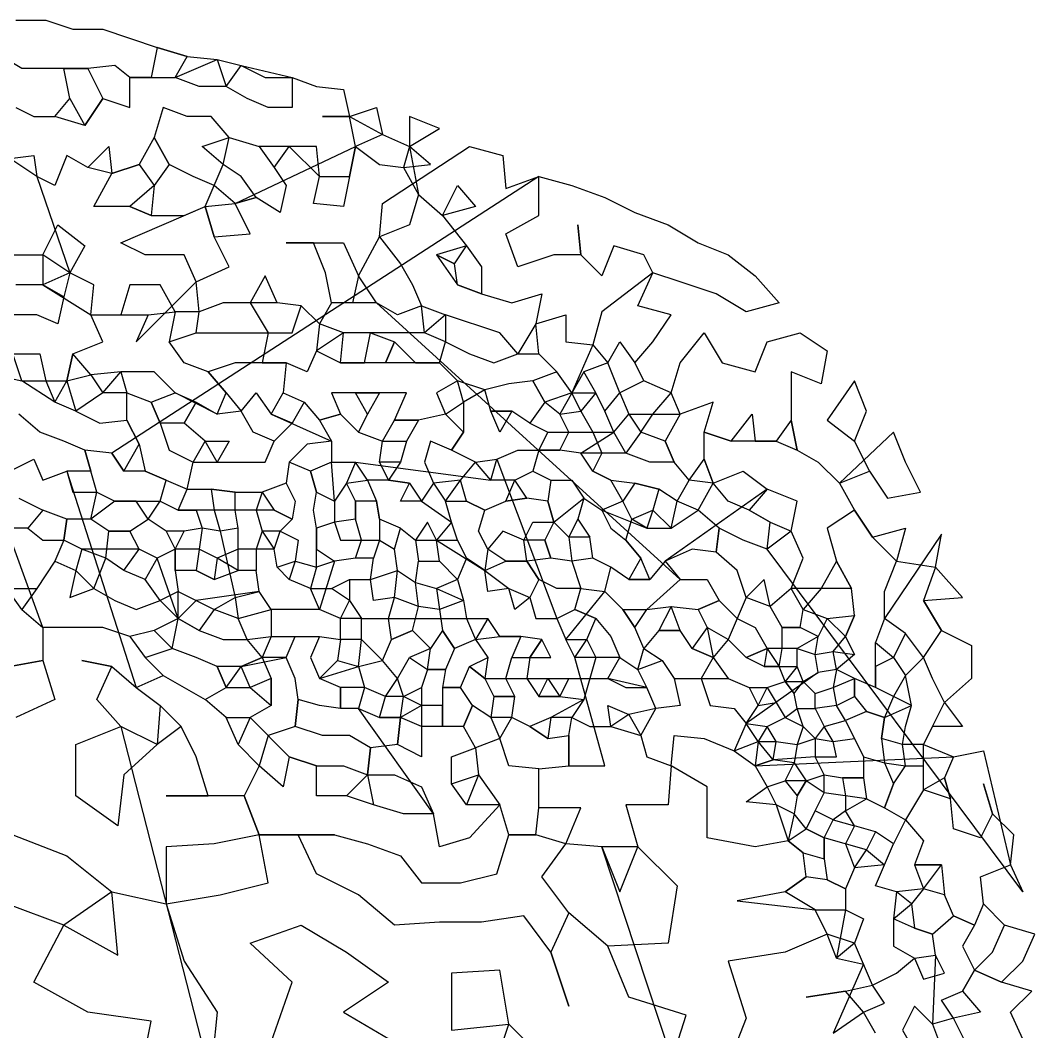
# Model space of a CAD drawing. Header units: metres. Extents: x 0 to 1205, y 0 to 1186.
# Drawn here: x 606.5 to 944, y 848.5 to 1185 of the extents above; entities that cross this region are included whole.
import ezdxf

# ---------------------------------------------------------------- set-up
doc = ezdxf.new("R2010")
doc.units = ezdxf.units.M
doc.layers.add('Draw', color=2, linetype='CONTINUOUS')
doc.layers.add('Skip', color=1, linetype='CONTINUOUS')

msp = doc.modelspace()

# ---------------------------------------------------------------- linework, layer by layer
at = {"layer": 'draw'}
for p, q in [((605, 1185), (615, 1185)), ((615, 1185), (624, 1182)), ((624, 1182), (634, 1182)), ((634, 1182), (652, 1176)), ((652, 1176), (650, 1166)), ((662, 1173), (652, 1176)), ((607, 1169), (602, 1172)), ((658, 1166), (662, 1173)), ((662, 1173), (672, 1172)), ((672, 1172), (680, 1170)), ((672, 1172), (675, 1163)), ((629, 1169), (607, 1169)), ((623, 1159), (621, 1169)), ((638, 1170), (629, 1169)), ((629, 1169), (634, 1159)), ((643, 1166), (638, 1170)), ((675, 1163), (680, 1170)), ((680, 1170), (688, 1166)), ((643, 1156), (643, 1166)), ((643, 1166), (658, 1166)), ((666, 1163), (658, 1166)), ((688, 1166), (697, 1166)), ((697, 1166), (697, 1156)), ((697, 1166), (705, 1163)), ((675, 1163), (666, 1163)), ((682, 1159), (675, 1163)), ((705, 1163), (714, 1162)), ((714, 1162), (716, 1153)), ((618, 1153), (623, 1159)), ((623, 1159), (628, 1150)), ((634, 1159), (628, 1150)), ((634, 1159), (643, 1156)), ((689, 1156), (682, 1159)), ((605, 1156), (611, 1153)), ((654, 1156), (651, 1146)), ((662, 1153), (654, 1156)), ((697, 1156), (689, 1156)), ((716, 1153), (725, 1156)), ((725, 1156), (727, 1147)), ((611, 1153), (618, 1153)), ((628, 1150), (618, 1153)), ((670, 1153), (662, 1153)), ((676, 1146), (670, 1153)), ((716, 1153), (707, 1153)), ((718, 1143), (716, 1153)), ((746, 1149), (736, 1153)), ((736, 1153), (736, 1143)), ((736, 1143), (746, 1149)), ((651, 1146), (646, 1137)), ((656, 1137), (651, 1146)), ((667, 1143), (676, 1146)), ((674, 1137), (676, 1146)), ((727, 1147), (718, 1143)), ((727, 1147), (736, 1143)), ((629, 1136), (636, 1143)), ((636, 1143), (637, 1134)), ((674, 1137), (667, 1143)), ((686, 1143), (691, 1136)), ((705, 1143), (686, 1143)), ((691, 1136), (696, 1143)), ((706, 1133), (705, 1143)), ((718, 1143), (714, 1123)), ((718, 1143), (726, 1137)), ((736, 1143), (734, 1136)), ((743, 1137), (736, 1143)), ((756, 1143), (767, 1140)), ((603, 1139), (611, 1140)), ((612, 1133), (603, 1139)), ((611, 1140), (612, 1133)), ((622, 1140), (618, 1130)), ((629, 1136), (622, 1140)), ((767, 1140), (768, 1129)), ((637, 1134), (629, 1136)), ((631, 1123), (637, 1134)), ((637, 1134), (646, 1137)), ((646, 1137), (651, 1130)), ((656, 1137), (651, 1130)), ((664, 1133), (656, 1137)), ((668, 1123), (674, 1137)), ((680, 1133), (674, 1137)), ((691, 1136), (695, 1130)), ((726, 1137), (734, 1136)), ((734, 1136), (743, 1137)), ((734, 1136), (739, 1127)), ((618, 1130), (612, 1133)), ((671, 1130), (664, 1133)), ((685, 1126), (680, 1133)), ((704, 1124), (706, 1133)), ((706, 1133), (716, 1133)), ((768, 1129), (779, 1133)), ((779, 1120), (779, 1133)), ((779, 1133), (790, 1130)), ((651, 1130), (643, 1123)), ((651, 1130), (650, 1120)), ((678, 1124), (671, 1130)), ((695, 1130), (693, 1121)), ((747, 1120), (752, 1130)), ((752, 1130), (758, 1123)), ((790, 1130), (801, 1126)), ((668, 1123), (678, 1124)), ((678, 1124), (685, 1126)), ((683, 1114), (678, 1124)), ((693, 1121), (685, 1126)), ((714, 1123), (704, 1124)), ((726, 1113), (727, 1124)), ((739, 1127), (736, 1117)), ((739, 1127), (747, 1120)), ((801, 1126), (811, 1121)), ((643, 1123), (631, 1123)), ((643, 1123), (650, 1120)), ((661, 1120), (668, 1123)), ((668, 1123), (671, 1113)), ((758, 1123), (747, 1120)), ((811, 1121), (822, 1117)), ((650, 1120), (661, 1120)), ((768, 1114), (779, 1120)), ((614, 1107), (619, 1117)), ((619, 1117), (628, 1110)), ((671, 1113), (683, 1114)), ((736, 1117), (726, 1113)), ((772, 1103), (768, 1114)), ((793, 1107), (792, 1117)), ((822, 1117), (832, 1111)), ((648, 1107), (640, 1111)), ((676, 1103), (671, 1113)), ((695, 1111), (714, 1111)), ((708, 1101), (704, 1111)), ((726, 1113), (733, 1104)), ((832, 1111), (842, 1107)), ((596, 1107), (614, 1107)), ((614, 1107), (614, 1097)), ((623, 1101), (614, 1107)), ((628, 1110), (623, 1101)), ((665, 1098), (661, 1107)), ((755, 1110), (745, 1107)), ((745, 1107), (752, 1097)), ((751, 1104), (745, 1107)), ((751, 1104), (755, 1110)), ((755, 1110), (760, 1103)), ((784, 1107), (772, 1103)), ((793, 1107), (784, 1107)), ((800, 1100), (793, 1107)), ((804, 1110), (800, 1100)), ((814, 1107), (804, 1110)), ((817, 1101), (814, 1107)), ((842, 1107), (851, 1100)), ((733, 1104), (737, 1097)), ((752, 1097), (751, 1104)), ((623, 1101), (614, 1097)), ((623, 1101), (621, 1093)), ((631, 1097), (623, 1101)), ((665, 1098), (676, 1103)), ((710, 1091), (708, 1101)), ((760, 1103), (760, 1094)), ((826, 1098), (817, 1101)), ((614, 1097), (605, 1097)), ((614, 1097), (621, 1093)), ((630, 1087), (631, 1097)), ((643, 1097), (640, 1087)), ((653, 1097), (643, 1097)), ((658, 1088), (653, 1097)), ((666, 1088), (665, 1098)), ((688, 1100), (683, 1091)), ((692, 1091), (688, 1100)), ((719, 1100), (717, 1091)), ((725, 1091), (719, 1100)), ((737, 1097), (740, 1090)), ((760, 1094), (752, 1097)), ((851, 1100), (859, 1091)), ((760, 1094), (770, 1091)), ((770, 1091), (780, 1094)), ((780, 1094), (778, 1084)), ((848, 1088), (838, 1094)), ((621, 1093), (619, 1084)), ((674, 1091), (666, 1088)), ((692, 1091), (674, 1091)), ((700, 1090), (692, 1091)), ((710, 1091), (706, 1084)), ((725, 1091), (710, 1091)), ((732, 1087), (725, 1091)), ((859, 1091), (848, 1088)), ((612, 1087), (593, 1087)), ((619, 1084), (612, 1087)), ((634, 1078), (630, 1087)), ((630, 1087), (649, 1087)), ((649, 1087), (645, 1078)), ((649, 1087), (658, 1088)), ((658, 1088), (656, 1078)), ((666, 1088), (658, 1088)), ((665, 1081), (666, 1088)), ((697, 1081), (700, 1090)), ((706, 1084), (700, 1090)), ((740, 1090), (732, 1087)), ((740, 1090), (748, 1087)), ((741, 1081), (740, 1090)), ((748, 1087), (741, 1081)), ((748, 1087), (748, 1078)), ((766, 1081), (748, 1087)), ((778, 1084), (788, 1087)), ((788, 1087), (788, 1078)), ((800, 1088), (797, 1077)), ((823, 1087), (812, 1090)), ((817, 1078), (823, 1087)), ((706, 1084), (705, 1075)), ((714, 1081), (706, 1084)), ((779, 1074), (778, 1084)), ((656, 1078), (665, 1081)), ((665, 1081), (697, 1081)), ((689, 1081), (687, 1071)), ((713, 1071), (714, 1081)), ((723, 1081), (714, 1081)), ((721, 1071), (723, 1081)), ((723, 1081), (731, 1078)), ((748, 1078), (741, 1081)), ((772, 1074), (766, 1081)), ((834, 1081), (840, 1071)), ((855, 1078), (866, 1081)), ((866, 1081), (875, 1075)), ((624, 1074), (634, 1078)), ((661, 1071), (656, 1078)), ((731, 1078), (728, 1071)), ((731, 1078), (738, 1071)), ((746, 1071), (748, 1078)), ((748, 1078), (756, 1074)), ((788, 1078), (797, 1077)), ((797, 1077), (802, 1071)), ((802, 1071), (806, 1078)), ((806, 1078), (811, 1071)), ((811, 1071), (817, 1078)), ((851, 1068), (855, 1078)), ((604, 1074), (613, 1074)), ((607, 1065), (604, 1074)), ((613, 1074), (615, 1065)), ((622, 1065), (624, 1074)), ((630, 1067), (624, 1074)), ((705, 1075), (702, 1068)), ((705, 1075), (713, 1071)), ((756, 1074), (764, 1071)), ((764, 1071), (772, 1074)), ((772, 1074), (779, 1074)), ((779, 1074), (785, 1068)), ((875, 1075), (873, 1064)), ((669, 1068), (661, 1071)), ((678, 1071), (669, 1068)), ((695, 1071), (678, 1071)), ((695, 1071), (694, 1061)), ((702, 1068), (695, 1071)), ((746, 1071), (713, 1071)), ((752, 1065), (746, 1071)), ((802, 1071), (794, 1068)), ((814, 1065), (811, 1071)), ((823, 1061), (826, 1071)), ((840, 1071), (851, 1068)), ((598, 1067), (607, 1065)), ((622, 1065), (630, 1067)), ((640, 1068), (630, 1067)), ((630, 1067), (634, 1061)), ((634, 1061), (640, 1068)), ((640, 1068), (642, 1061)), ((658, 1061), (651, 1068)), ((675, 1061), (669, 1068)), ((785, 1068), (777, 1065)), ((790, 1061), (785, 1068)), ((794, 1068), (786, 1054)), ((798, 1061), (794, 1068)), ((873, 1064), (863, 1068)), ((607, 1065), (622, 1065)), ((615, 1065), (618, 1058)), ((618, 1058), (622, 1065)), ((622, 1065), (625, 1055)), ((752, 1065), (745, 1061)), ((754, 1058), (752, 1065)), ((769, 1064), (761, 1062)), ((777, 1065), (769, 1064)), ((781, 1058), (777, 1065)), ((814, 1065), (806, 1061)), ((823, 1061), (814, 1065)), ((888, 1055), (884, 1065)), ((642, 1061), (634, 1061)), ((642, 1052), (642, 1061)), ((642, 1061), (650, 1058)), ((650, 1058), (658, 1061)), ((658, 1061), (665, 1058)), ((672, 1054), (675, 1061)), ((675, 1061), (680, 1055)), ((680, 1055), (685, 1061)), ((685, 1061), (690, 1054)), ((690, 1054), (694, 1061)), ((694, 1061), (701, 1058)), ((735, 1061), (710, 1061)), ((710, 1061), (713, 1054)), ((722, 1054), (718, 1061)), ((726, 1061), (722, 1054)), ((731, 1052), (735, 1061)), ((745, 1061), (748, 1054)), ((761, 1062), (754, 1058)), ((763, 1055), (761, 1062)), ((790, 1061), (781, 1058)), ((793, 1055), (790, 1061)), ((790, 1061), (798, 1061)), ((798, 1061), (793, 1055)), ((801, 1055), (798, 1061)), ((801, 1055), (806, 1061)), ((806, 1061), (809, 1054)), ((817, 1054), (823, 1061)), ((826, 1054), (823, 1061)), ((625, 1055), (618, 1058)), ((650, 1058), (653, 1051)), ((665, 1058), (661, 1051)), ((665, 1058), (672, 1054)), ((701, 1058), (697, 1051)), ((701, 1058), (706, 1052)), ((748, 1054), (754, 1058)), ((754, 1058), (754, 1048)), ((781, 1058), (776, 1051)), ((786, 1054), (781, 1058)), ((837, 1058), (826, 1054)), ((834, 1048), (837, 1058)), ((613, 1048), (606, 1054)), ((625, 1055), (633, 1051)), ((680, 1055), (672, 1054)), ((684, 1048), (680, 1055)), ((697, 1051), (690, 1054)), ((713, 1054), (706, 1052)), ((713, 1054), (719, 1048)), ((719, 1048), (722, 1054)), ((754, 1048), (748, 1054)), ((766, 1048), (763, 1055)), ((763, 1055), (770, 1055)), ((770, 1055), (766, 1048)), ((776, 1051), (770, 1055)), ((786, 1054), (793, 1055)), ((789, 1048), (786, 1054)), ((793, 1055), (797, 1048)), ((804, 1048), (801, 1055)), ((804, 1048), (809, 1054)), ((809, 1054), (813, 1048)), ((809, 1054), (826, 1054)), ((813, 1048), (817, 1054)), ((843, 1045), (850, 1054)), ((850, 1054), (851, 1045)), ((884, 1045), (888, 1055)), ((633, 1051), (642, 1052)), ((646, 1044), (642, 1052)), ((653, 1051), (656, 1042)), ((661, 1051), (653, 1051)), ((697, 1051), (691, 1045)), ((706, 1052), (710, 1045)), ((727, 1045), (731, 1052)), ((739, 1052), (731, 1052)), ((739, 1052), (735, 1045)), ((776, 1051), (782, 1048)), ((863, 1052), (858, 1045)), ((865, 1042), (863, 1052)), ((875, 1052), (884, 1045)), ((621, 1045), (613, 1048)), ((691, 1045), (684, 1048)), ((719, 1048), (727, 1045)), ((754, 1048), (750, 1042)), ((782, 1048), (779, 1042)), ((782, 1048), (804, 1048)), ((786, 1042), (789, 1048)), ((797, 1048), (800, 1041)), ((808, 1041), (804, 1048)), ((821, 1045), (813, 1048)), ((834, 1039), (834, 1048)), ((834, 1048), (843, 1045)), ((901, 1038), (897, 1048)), ((628, 1042), (621, 1045)), ((641, 1035), (646, 1044)), ((646, 1044), (648, 1035)), ((664, 1038), (668, 1045)), ((668, 1045), (676, 1045)), ((672, 1038), (668, 1045)), ((676, 1045), (672, 1038)), ((688, 1038), (691, 1045)), ((702, 1044), (696, 1038)), ((710, 1045), (702, 1044)), ((710, 1045), (710, 1038)), ((726, 1038), (727, 1045)), ((727, 1045), (735, 1045)), ((735, 1045), (733, 1038)), ((743, 1045), (741, 1038)), ((750, 1042), (743, 1045)), ((821, 1045), (824, 1038)), ((858, 1045), (843, 1045)), ((858, 1045), (865, 1042)), ((889, 1035), (884, 1045)), ((632, 1028), (628, 1042)), ((637, 1041), (628, 1042)), ((637, 1041), (641, 1035)), ((656, 1042), (664, 1038)), ((758, 1038), (750, 1042)), ((765, 1039), (772, 1042)), ((772, 1042), (786, 1042)), ((779, 1042), (777, 1035)), ((793, 1041), (786, 1042)), ((797, 1035), (793, 1041)), ((808, 1041), (793, 1041)), ((800, 1041), (797, 1035)), ((816, 1038), (808, 1041)), ((865, 1042), (872, 1038)), ((603, 1035), (611, 1039)), ((611, 1039), (614, 1032)), ((664, 1038), (688, 1038)), ((696, 1038), (695, 1031)), ((703, 1035), (696, 1038)), ((710, 1038), (703, 1035)), ((710, 1038), (718, 1038)), ((718, 1038), (715, 1031)), ((722, 1032), (718, 1038)), ((729, 1032), (726, 1038)), ((733, 1038), (726, 1038)), ((733, 1038), (729, 1032)), ((741, 1038), (744, 1031)), ((753, 1032), (758, 1038)), ((758, 1038), (765, 1039)), ((763, 1032), (758, 1038)), ((763, 1032), (765, 1039)), ((824, 1038), (816, 1038)), ((829, 1032), (824, 1038)), ((829, 1032), (834, 1039)), ((837, 1031), (834, 1039)), ((872, 1038), (879, 1031)), ((906, 1028), (901, 1038)), ((614, 1032), (622, 1035)), ((622, 1035), (624, 1028)), ((630, 1035), (622, 1035)), ((648, 1035), (641, 1035)), ((648, 1035), (662, 1029)), ((705, 1028), (703, 1035)), ((771, 1032), (777, 1035)), ((777, 1035), (783, 1032)), ((803, 1032), (797, 1035)), ((837, 1031), (847, 1035)), ((847, 1035), (855, 1029)), ((879, 1031), (889, 1035)), ((889, 1035), (895, 1026)), ((653, 1025), (655, 1032)), ((695, 1031), (687, 1028)), ((695, 1031), (698, 1025)), ((715, 1031), (711, 1025)), ((715, 1031), (722, 1032)), ((718, 1025), (715, 1031)), ((729, 1032), (722, 1032)), ((722, 1032), (725, 1025)), ((736, 1031), (729, 1032)), ((733, 1025), (736, 1031)), ((736, 1031), (740, 1025)), ((744, 1031), (740, 1025)), ((744, 1031), (748, 1025)), ((748, 1025), (753, 1032)), ((755, 1025), (753, 1032)), ((771, 1032), (763, 1032)), ((768, 1025), (771, 1032)), ((775, 1026), (771, 1032)), ((783, 1032), (782, 1025)), ((783, 1032), (790, 1032)), ((790, 1032), (794, 1026)), ((807, 1025), (803, 1032)), ((803, 1032), (811, 1031)), ((811, 1031), (807, 1025)), ((811, 1031), (819, 1029)), ((825, 1025), (829, 1032)), ((837, 1031), (829, 1032)), ((832, 1022), (837, 1031)), ((842, 1025), (837, 1031)), ((879, 1031), (884, 1022)), ((606, 1026), (614, 1022)), ((624, 1028), (632, 1028)), ((632, 1028), (638, 1025)), ((659, 1022), (662, 1029)), ((662, 1029), (670, 1029)), ((670, 1029), (678, 1028)), ((670, 1029), (671, 1022)), ((678, 1028), (687, 1028)), ((678, 1022), (678, 1028)), ((687, 1028), (685, 1022)), ((687, 1028), (691, 1022)), ((704, 1022), (705, 1028)), ((705, 1028), (711, 1025)), ((775, 1026), (768, 1025)), ((782, 1025), (775, 1026)), ((794, 1026), (792, 1019)), ((794, 1026), (800, 1022)), ((819, 1029), (817, 1022)), ((825, 1025), (819, 1029)), ((855, 1029), (849, 1022)), ((865, 1025), (855, 1029)), ((895, 1026), (906, 1028)), ((638, 1025), (630, 1019)), ((638, 1025), (653, 1025)), ((649, 1019), (645, 1025)), ((649, 1019), (653, 1025)), ((653, 1025), (659, 1022)), ((698, 1025), (697, 1019)), ((711, 1025), (711, 1018)), ((725, 1025), (718, 1025)), ((718, 1025), (718, 1019)), ((725, 1025), (726, 1019)), ((740, 1025), (733, 1025)), ((748, 1025), (755, 1025)), ((750, 1018), (748, 1025)), ((755, 1025), (761, 1022)), ((761, 1022), (768, 1025)), ((784, 1018), (782, 1025)), ((807, 1025), (800, 1022)), ((810, 1019), (807, 1025)), ((823, 1016), (825, 1025)), ((832, 1022), (825, 1025)), ((849, 1022), (842, 1025)), ((863, 1015), (865, 1025)), ((614, 1022), (609, 1016)), ((622, 1019), (614, 1022)), ((691, 1022), (659, 1022)), ((665, 1022), (667, 1016)), ((671, 1022), (673, 1015)), ((679, 1016), (678, 1022)), ((691, 1022), (697, 1019)), ((705, 1016), (704, 1022)), ((759, 1015), (761, 1022)), ((800, 1022), (803, 1016)), ((810, 1019), (817, 1022)), ((817, 1022), (815, 1016)), ((817, 1022), (823, 1016)), ((839, 1016), (832, 1022)), ((849, 1022), (856, 1018)), ((884, 1022), (875, 1016)), ((890, 1013), (884, 1022)), ((609, 1016), (602, 1016)), ((609, 1016), (614, 1012)), ((621, 1012), (622, 1019)), ((630, 1019), (622, 1019)), ((636, 1015), (630, 1019)), ((643, 1015), (649, 1019)), ((655, 1015), (649, 1019)), ((667, 1016), (661, 1015)), ((667, 1016), (665, 1002)), ((673, 1015), (667, 1016)), ((679, 1016), (673, 1015)), ((679, 1002), (679, 1016)), ((697, 1019), (693, 1015)), ((711, 1018), (705, 1016)), ((705, 1003), (705, 1016)), ((718, 1019), (711, 1018)), ((711, 1018), (713, 1012)), ((720, 1012), (718, 1019)), ((726, 1019), (726, 1012)), ((733, 1016), (726, 1019)), ((731, 1009), (733, 1016)), ((733, 1016), (738, 1012)), ((742, 1018), (738, 1012)), ((745, 1012), (742, 1018)), ((750, 1018), (745, 1012)), ((752, 1012), (750, 1018)), ((774, 1012), (777, 1018)), ((777, 1018), (784, 1018)), ((784, 1018), (781, 1012)), ((789, 1013), (784, 1018)), ((789, 1013), (792, 1019)), ((792, 1019), (796, 1013)), ((803, 1016), (808, 1012)), ((808, 1012), (810, 1019)), ((815, 1016), (810, 1019)), ((815, 1016), (823, 1016)), ((838, 1008), (839, 1016)), ((847, 1012), (839, 1016)), ((855, 1009), (856, 1018)), ((856, 1018), (863, 1015)), ((875, 1016), (878, 1005)), ((890, 1013), (901, 1016)), ((901, 1016), (898, 1005)), ((635, 1006), (636, 1015)), ((643, 1015), (636, 1015)), ((646, 1009), (643, 1015)), ((661, 1015), (655, 1015)), ((655, 1015), (658, 1009)), ((658, 1009), (661, 1015)), ((687, 1015), (685, 1009)), ((693, 1015), (687, 1015)), ((687, 1015), (691, 1009)), ((691, 1009), (693, 1015)), ((693, 1015), (699, 1012)), ((762, 1009), (759, 1015)), ((767, 1015), (762, 1009)), ((774, 1012), (767, 1015)), ((796, 1013), (789, 1013)), ((789, 1013), (790, 1005)), ((797, 1006), (796, 1013)), ((863, 1015), (855, 1009)), ((867, 1006), (863, 1015)), ((898, 1005), (890, 1013)), ((911, 1003), (913, 1014)), ((614, 1012), (621, 1012)), ((621, 1012), (618, 1005)), ((627, 1009), (621, 1012)), ((699, 1012), (698, 1005)), ((713, 1012), (726, 1012)), ((718, 1006), (720, 1012)), ((726, 1012), (724, 1006)), ((726, 1012), (731, 1009)), ((738, 1012), (739, 1005)), ((738, 1012), (752, 1012)), ((746, 1005), (745, 1012)), ((752, 1012), (755, 1006)), ((781, 1012), (774, 1012)), ((775, 1005), (774, 1012)), ((781, 1012), (783, 1006)), ((808, 1012), (813, 1006)), ((855, 1009), (847, 1012)), ((627, 1009), (625, 1002)), ((635, 1006), (627, 1009)), ((641, 1002), (635, 1006)), ((641, 1002), (646, 1009)), ((652, 1006), (646, 1009)), ((652, 1006), (648, 999)), ((658, 1009), (652, 1006)), ((658, 1009), (658, 1002)), ((666, 1009), (658, 1009)), ((672, 1006), (666, 1009)), ((672, 1006), (671, 999)), ((679, 1009), (672, 1006)), ((679, 1002), (672, 1006)), ((691, 1009), (679, 1009)), ((685, 1009), (685, 1002)), ((692, 1003), (691, 1009)), ((705, 1009), (711, 1005)), ((718, 1006), (711, 1005)), ((724, 1006), (718, 1006)), ((723, 999), (724, 1006)), ((732, 1002), (731, 1009)), ((755, 1006), (752, 999)), ((761, 1002), (755, 1006)), ((762, 1009), (761, 1002)), ((768, 1005), (762, 1009)), ((783, 1006), (775, 1005)), ((790, 1005), (783, 1006)), ((797, 1006), (790, 1005)), ((803, 1003), (797, 1006)), ((813, 1006), (809, 999)), ((816, 999), (813, 1006)), ((830, 1009), (821, 1005)), ((838, 1008), (830, 1009)), ((845, 1002), (838, 1008)), ((863, 996), (867, 1006)), ((618, 1005), (612, 996)), ((618, 1005), (625, 1002)), ((692, 1003), (698, 1005)), ((696, 999), (692, 1003)), ((698, 1005), (696, 999)), ((698, 1005), (705, 1003)), ((705, 1003), (703, 996)), ((711, 1005), (705, 1003)), ((738, 998), (739, 1005)), ((739, 1005), (746, 1005)), ((746, 1005), (752, 999)), ((761, 1002), (768, 1005)), ((775, 1005), (768, 1005)), ((775, 1005), (779, 999)), ((801, 995), (803, 1003)), ((809, 999), (803, 1003)), ((821, 1005), (816, 999)), ((821, 1005), (826, 999)), ((878, 1005), (873, 996)), ((883, 996), (878, 1005)), ((894, 995), (898, 1005)), ((911, 1003), (907, 992)), ((625, 1002), (623, 993)), ((625, 1002), (631, 996)), ((648, 999), (641, 1002)), ((653, 992), (648, 999)), ((658, 1002), (659, 995)), ((665, 1002), (658, 1002)), ((665, 1002), (671, 999)), ((671, 999), (679, 1002)), ((685, 1002), (679, 1002)), ((686, 995), (685, 1002)), ((703, 996), (696, 999)), ((710, 996), (716, 999)), ((716, 999), (716, 992)), ((716, 999), (723, 999)), ((724, 992), (723, 999)), ((732, 1002), (738, 998)), ((752, 999), (745, 996)), ((752, 999), (754, 992)), ((762, 995), (761, 1002)), ((779, 999), (776, 993)), ((785, 996), (779, 999)), ((816, 999), (809, 999)), ((826, 999), (835, 999)), ((835, 999), (839, 992)), ((848, 993), (845, 1002)), ((854, 999), (848, 993)), ((856, 990), (854, 999)), ((607, 989), (602, 996)), ((602, 996), (612, 996)), ((612, 996), (607, 989)), ((623, 993), (631, 996)), ((631, 996), (638, 992)), ((706, 989), (703, 996)), ((703, 996), (710, 996)), ((716, 992), (710, 996)), ((739, 990), (738, 998)), ((738, 998), (745, 996)), ((745, 996), (747, 982)), ((769, 996), (762, 995)), ((771, 989), (769, 996)), ((769, 996), (776, 993)), ((793, 996), (785, 996)), ((791, 989), (793, 996)), ((793, 996), (801, 995)), ((863, 996), (856, 990)), ((867, 989), (863, 996)), ((883, 996), (863, 996)), ((873, 996), (867, 989)), ((884, 987), (883, 996)), ((659, 995), (653, 992)), ((659, 986), (659, 995)), ((659, 995), (671, 989)), ((671, 989), (678, 993)), ((678, 993), (686, 995)), ((678, 993), (679, 986)), ((690, 989), (686, 995)), ((731, 993), (724, 992)), ((729, 986), (731, 993)), ((739, 990), (731, 993)), ((776, 993), (771, 989)), ((776, 993), (778, 986)), ((801, 995), (807, 989)), ((848, 993), (842, 979)), ((856, 990), (848, 993)), ((894, 986), (894, 995)), ((907, 992), (920, 993)), ((607, 989), (614, 983)), ((638, 992), (645, 989)), ((645, 989), (653, 992)), ((653, 992), (659, 986)), ((665, 992), (659, 986)), ((671, 989), (666, 982)), ((679, 986), (671, 989)), ((690, 989), (690, 980)), ((706, 989), (690, 989)), ((713, 986), (706, 989)), ((713, 986), (716, 992)), ((716, 992), (720, 986)), ((737, 982), (739, 990)), ((746, 989), (739, 990)), ((754, 992), (746, 989)), ((754, 992), (755, 986)), ((785, 986), (791, 989)), ((791, 989), (798, 986)), ((811, 983), (807, 989)), ((807, 989), (815, 989)), ((811, 983), (815, 989)), ((815, 989), (823, 990)), ((823, 990), (819, 982)), ((826, 982), (823, 990)), ((823, 990), (832, 989)), ((832, 989), (839, 992)), ((832, 989), (835, 983)), ((839, 992), (845, 986)), ((860, 983), (856, 990)), ((866, 983), (867, 989)), ((867, 989), (875, 986)), ((907, 992), (913, 982)), ((659, 986), (651, 982)), ((659, 986), (666, 982)), ((682, 979), (679, 986)), ((713, 979), (713, 986)), ((720, 986), (713, 986)), ((720, 979), (720, 986)), ((730, 979), (729, 986)), ((755, 986), (758, 979)), ((755, 986), (762, 986)), ((762, 986), (758, 979)), ((766, 980), (762, 986)), ((778, 986), (785, 986)), ((785, 986), (788, 979)), ((795, 979), (798, 986)), ((798, 986), (803, 980)), ((845, 986), (851, 983)), ((875, 986), (872, 980)), ((875, 986), (884, 987)), ((881, 980), (875, 986)), ((881, 980), (884, 987)), ((894, 986), (891, 978)), ((901, 981), (894, 986)), ((634, 983), (614, 983)), ((614, 983), (614, 972)), ((643, 980), (634, 983)), ((814, 976), (811, 983)), ((835, 983), (830, 976)), ((842, 979), (835, 983)), ((851, 983), (855, 976)), ((860, 976), (860, 983)), ((860, 983), (866, 983)), ((872, 980), (866, 983)), ((651, 982), (643, 980)), ((643, 980), (648, 973)), ((657, 976), (651, 982)), ((666, 982), (674, 979)), ((674, 979), (682, 979)), ((682, 979), (690, 980)), ((687, 973), (682, 979)), ((690, 980), (687, 973)), ((690, 980), (706, 980)), ((695, 973), (698, 980)), ((706, 980), (703, 973)), ((706, 980), (713, 979)), ((713, 979), (712, 972)), ((720, 979), (713, 979)), ((719, 970), (720, 979)), ((727, 972), (730, 979)), ((730, 979), (737, 982)), ((743, 976), (737, 982)), ((747, 982), (743, 976)), ((747, 982), (751, 976)), ((758, 979), (751, 976)), ((758, 979), (766, 980)), ((758, 979), (762, 973)), ((773, 980), (766, 980)), ((773, 980), (770, 973)), ((780, 979), (773, 980)), ((776, 973), (780, 979)), ((783, 973), (780, 979)), ((791, 973), (788, 979)), ((788, 979), (795, 979)), ((791, 973), (795, 979)), ((795, 979), (798, 973)), ((803, 980), (806, 973)), ((819, 982), (814, 976)), ((819, 982), (826, 982)), ((830, 976), (826, 982)), ((842, 979), (837, 973)), ((848, 973), (842, 979)), ((871, 974), (872, 980)), ((877, 975), (881, 980)), ((881, 980), (884, 974)), ((897, 973), (901, 981)), ((907, 973), (901, 981)), ((907, 973), (913, 982)), ((913, 982), (923, 977)), ((648, 973), (657, 976)), ((665, 973), (657, 976)), ((743, 976), (736, 973)), ((742, 969), (743, 976)), ((751, 976), (748, 969)), ((812, 969), (814, 976)), ((814, 976), (820, 972)), ((837, 973), (830, 976)), ((848, 973), (855, 976)), ((855, 976), (854, 970)), ((855, 976), (859, 970)), ((865, 976), (855, 976)), ((859, 970), (860, 976)), ((865, 970), (865, 976)), ((865, 976), (871, 974)), ((891, 963), (891, 978)), ((891, 978), (897, 973)), ((923, 977), (923, 966)), ((614, 972), (603, 970)), ((614, 972), (618, 959)), ((637, 970), (627, 972)), ((648, 973), (654, 967)), ((672, 970), (665, 973)), ((680, 970), (687, 973)), ((695, 973), (687, 973)), ((687, 973), (690, 966)), ((698, 966), (695, 973)), ((703, 973), (706, 966)), ((706, 966), (712, 972)), ((712, 972), (719, 970)), ((719, 970), (727, 972)), ((732, 966), (727, 972)), ((732, 966), (736, 973)), ((736, 973), (742, 969)), ((756, 970), (762, 973)), ((762, 973), (761, 966)), ((768, 966), (770, 973)), ((770, 973), (783, 973)), ((776, 973), (775, 966)), ((806, 973), (791, 973)), ((798, 973), (794, 959)), ((802, 966), (806, 973)), ((806, 973), (812, 969)), ((812, 969), (820, 972)), ((820, 972), (824, 966)), ((837, 973), (833, 966)), ((837, 973), (842, 966)), ((854, 970), (848, 973)), ((871, 974), (877, 975)), ((872, 968), (871, 974)), ((877, 975), (884, 974)), ((878, 969), (877, 975)), ((884, 974), (878, 969)), ((897, 973), (891, 970)), ((897, 973), (901, 967)), ((901, 967), (907, 973)), ((910, 966), (907, 973)), ((632, 959), (637, 970)), ((637, 970), (645, 963)), ((680, 970), (672, 970)), ((675, 963), (672, 970)), ((675, 963), (680, 970)), ((683, 963), (680, 970)), ((719, 970), (721, 963)), ((742, 969), (740, 963)), ((742, 969), (748, 969)), ((748, 969), (747, 963)), ((753, 963), (756, 970)), ((761, 966), (756, 970)), ((815, 963), (812, 969)), ((854, 970), (865, 970)), ((861, 965), (859, 970)), ((865, 970), (861, 965)), ((867, 965), (865, 970)), ((878, 969), (872, 968)), ((878, 969), (877, 963)), ((884, 966), (878, 969)), ((645, 963), (654, 967)), ((654, 967), (668, 959)), ((690, 966), (683, 963)), ((690, 966), (690, 957)), ((699, 959), (698, 966)), ((713, 963), (706, 966)), ((728, 960), (732, 966)), ((734, 960), (732, 966)), ((761, 966), (764, 960)), ((761, 966), (802, 966)), ((771, 960), (768, 966)), ((775, 966), (779, 960)), ((779, 960), (782, 966)), ((782, 966), (786, 960)), ((786, 960), (789, 966)), ((802, 966), (808, 963)), ((824, 966), (842, 966)), ((824, 966), (826, 957)), ((833, 966), (836, 957)), ((842, 966), (849, 963)), ((867, 965), (872, 968)), ((877, 963), (884, 966)), ((891, 963), (884, 966)), ((884, 966), (884, 960)), ((901, 967), (897, 960)), ((914, 958), (910, 966)), ((923, 966), (914, 958)), ((645, 963), (653, 957)), ((668, 959), (675, 963)), ((675, 963), (683, 963)), ((683, 963), (690, 957)), ((721, 963), (713, 963)), ((713, 963), (713, 956)), ((721, 963), (719, 956)), ((728, 960), (721, 963)), ((734, 960), (740, 963)), ((740, 963), (740, 940)), ((747, 963), (753, 963)), ((747, 963), (747, 950)), ((757, 957), (753, 963)), ((808, 963), (815, 963)), ((818, 956), (815, 963)), ((849, 963), (852, 957)), ((849, 963), (855, 963)), ((852, 957), (855, 963)), ((855, 963), (861, 965)), ((855, 963), (861, 953)), ((861, 965), (864, 961)), ((861, 965), (867, 965)), ((864, 961), (867, 965)), ((871, 961), (867, 965)), ((871, 961), (877, 963)), ((877, 963), (878, 957)), ((903, 957), (891, 963)), ((618, 959), (605, 953)), ((640, 950), (632, 959)), ((675, 953), (668, 959)), ((698, 950), (699, 959)), ((706, 957), (699, 959)), ((726, 953), (728, 960)), ((734, 960), (728, 960)), ((733, 953), (734, 960)), ((740, 957), (734, 960)), ((764, 960), (763, 953)), ((764, 960), (771, 960)), ((770, 953), (771, 960)), ((786, 960), (779, 960)), ((786, 960), (794, 959)), ((794, 959), (790, 953)), ((865, 956), (864, 961)), ((871, 956), (871, 961)), ((878, 957), (884, 960)), ((884, 960), (888, 955)), ((897, 960), (894, 953)), ((653, 957), (652, 944)), ((660, 950), (653, 957)), ((690, 957), (683, 953)), ((713, 956), (706, 957)), ((719, 956), (713, 956)), ((719, 956), (726, 953)), ((740, 957), (733, 953)), ((747, 957), (740, 957)), ((754, 950), (757, 957)), ((763, 953), (757, 957)), ((803, 950), (802, 957)), ((802, 957), (809, 954)), ((818, 956), (809, 954)), ((813, 947), (818, 956)), ((826, 957), (818, 956)), ((836, 957), (844, 956)), ((844, 956), (848, 951)), ((848, 951), (852, 957)), ((852, 957), (858, 958)), ((861, 953), (865, 956)), ((867, 950), (865, 956)), ((865, 956), (871, 956)), ((878, 957), (871, 956)), ((871, 956), (874, 950)), ((881, 952), (878, 957)), ((894, 953), (903, 957)), ((901, 950), (903, 957)), ((907, 944), (914, 958)), ((914, 958), (920, 950)), ((679, 944), (675, 953)), ((675, 953), (683, 953)), ((683, 953), (679, 944)), ((683, 953), (696, 940)), ((733, 953), (726, 953)), ((733, 953), (732, 944)), ((740, 950), (733, 953)), ((770, 953), (763, 953)), ((763, 953), (766, 946)), ((766, 946), (770, 953)), ((776, 950), (770, 953)), ((783, 953), (776, 950)), ((783, 953), (782, 946)), ((790, 953), (783, 953)), ((789, 947), (790, 953)), ((790, 953), (796, 950)), ((809, 954), (803, 950)), ((809, 954), (813, 947)), ((855, 950), (861, 953)), ((861, 953), (867, 950)), ((874, 950), (881, 952)), ((888, 955), (881, 952)), ((881, 952), (887, 940)), ((894, 953), (888, 955)), ((894, 953), (893, 946)), ((625, 944), (640, 950)), ((652, 944), (640, 950)), ((660, 950), (652, 944)), ((665, 940), (660, 950)), ((698, 950), (689, 947)), ((707, 947), (698, 950)), ((754, 950), (740, 950)), ((758, 943), (754, 950)), ((782, 946), (776, 950)), ((796, 950), (803, 950)), ((848, 951), (844, 942)), ((852, 945), (848, 951)), ((848, 951), (855, 950)), ((855, 950), (852, 945)), ((858, 945), (855, 950)), ((867, 950), (865, 944)), ((871, 946), (867, 950)), ((874, 950), (871, 946)), ((877, 945), (874, 950)), ((900, 944), (901, 950)), ((920, 950), (910, 950)), ((689, 947), (686, 937)), ((716, 947), (707, 947)), ((723, 943), (716, 947)), ((769, 937), (766, 946)), ((782, 946), (789, 947)), ((789, 937), (789, 947)), ((813, 947), (815, 940)), ((823, 937), (824, 947)), ((824, 947), (834, 946)), ((834, 946), (844, 942)), ((844, 942), (852, 945)), ((852, 945), (851, 937)), ((852, 945), (858, 945)), ((857, 939), (852, 945)), ((857, 939), (858, 945)), ((858, 945), (865, 944)), ((865, 944), (871, 946)), ((871, 946), (877, 945)), ((871, 946), (871, 940)), ((877, 945), (884, 946)), ((878, 940), (877, 945)), ((900, 944), (893, 946)), ((893, 946), (894, 938)), ((625, 927), (625, 944)), ((652, 944), (641, 934)), ((686, 937), (679, 944)), ((722, 934), (723, 943)), ((732, 944), (723, 943)), ((740, 940), (732, 944)), ((750, 940), (758, 943)), ((758, 943), (759, 934)), ((844, 942), (851, 937)), ((865, 944), (864, 938)), ((901, 937), (900, 944)), ((907, 944), (900, 944)), ((907, 929), (907, 944)), ((917, 940), (927, 942)), ((669, 927), (665, 940)), ((696, 940), (694, 930)), ((696, 940), (705, 937)), ((750, 931), (750, 940)), ((815, 940), (823, 937)), ((851, 937), (857, 939)), ((864, 938), (857, 939)), ((874, 934), (871, 940)), ((871, 940), (878, 940)), ((887, 940), (894, 938)), ((887, 940), (887, 933)), ((917, 940), (914, 933)), ((686, 937), (681, 927)), ((694, 930), (686, 937)), ((705, 937), (714, 937)), ((705, 927), (705, 937)), ((714, 937), (722, 934)), ((779, 936), (769, 937)), ((779, 936), (789, 937)), ((779, 923), (779, 936)), ((789, 937), (801, 937)), ((823, 937), (822, 924)), ((835, 930), (823, 937)), ((851, 937), (855, 930)), ((861, 932), (864, 938)), ((864, 938), (868, 932)), ((894, 938), (901, 937)), ((894, 938), (897, 931)), ((897, 931), (901, 937)), ((901, 937), (907, 937)), ((641, 934), (639, 917)), ((715, 927), (722, 934)), ((722, 934), (724, 924)), ((722, 934), (731, 934)), ((731, 934), (740, 930)), ((750, 931), (759, 934)), ((759, 934), (755, 924)), ((759, 934), (766, 924)), ((855, 930), (861, 932)), ((868, 932), (861, 932)), ((861, 932), (865, 927)), ((865, 927), (868, 932)), ((868, 932), (874, 934)), ((874, 928), (868, 932)), ((874, 934), (880, 933)), ((874, 928), (874, 934)), ((880, 933), (881, 927)), ((887, 933), (880, 933)), ((887, 933), (888, 926)), ((914, 933), (907, 929)), ((914, 933), (916, 926)), ((740, 930), (744, 921)), ((755, 924), (750, 931)), ((848, 925), (855, 930)), ((855, 930), (858, 924)), ((894, 923), (897, 931)), ((916, 926), (907, 929)), ((930, 921), (927, 931)), ((681, 927), (655, 927)), ((686, 914), (681, 927)), ((715, 927), (705, 927)), ((724, 924), (715, 927)), ((858, 924), (848, 925)), ((865, 927), (864, 921)), ((868, 916), (874, 928)), ((888, 926), (874, 928)), ((881, 927), (881, 922)), ((881, 922), (888, 926)), ((888, 926), (894, 923)), ((917, 916), (916, 926)), ((734, 921), (724, 924)), ((766, 924), (755, 924)), ((769, 914), (766, 924)), ((778, 914), (779, 923)), ((793, 923), (779, 923)), ((788, 911), (793, 923)), ((822, 924), (808, 924)), ((864, 921), (858, 924)), ((877, 919), (871, 922)), ((881, 922), (877, 919)), ((884, 917), (881, 922)), ((894, 923), (901, 919)), ((744, 921), (734, 921)), ((746, 910), (744, 921)), ((864, 921), (862, 912)), ((868, 916), (864, 921)), ((874, 913), (877, 919)), ((901, 919), (897, 911)), ((901, 919), (907, 912)), ((930, 921), (926, 913)), ((937, 914), (930, 921)), ((862, 912), (868, 916)), ((874, 913), (868, 916)), ((884, 917), (881, 911)), ((891, 915), (884, 917)), ((891, 915), (888, 909)), ((897, 911), (891, 915)), ((926, 913), (917, 916)), ((604, 914), (622, 907)), ((686, 914), (671, 911)), ((689, 898), (686, 914)), ((686, 914), (711, 914)), ((705, 901), (699, 914)), ((711, 914), (722, 911)), ((756, 913), (746, 910)), ((778, 914), (769, 914)), ((788, 911), (778, 914)), ((851, 910), (835, 913)), ((862, 912), (851, 910)), ((862, 912), (867, 908)), ((888, 909), (874, 913)), ((874, 913), (874, 906)), ((907, 912), (904, 904)), ((936, 904), (937, 914)), ((671, 911), (655, 910)), ((722, 911), (733, 907)), ((780, 900), (788, 911)), ((800, 910), (788, 911)), ((812, 910), (800, 910)), ((800, 910), (806, 895)), ((812, 910), (825, 897)), ((867, 908), (874, 906)), ((868, 900), (867, 908)), ((881, 911), (884, 903)), ((884, 903), (888, 909)), ((888, 909), (894, 904)), ((891, 897), (897, 911)), ((622, 907), (637, 895)), ((733, 907), (740, 898)), ((874, 906), (875, 899)), ((884, 903), (881, 896)), ((904, 904), (913, 904)), ((904, 904), (907, 896)), ((907, 896), (913, 904)), ((913, 904), (914, 894)), ((926, 900), (936, 904)), ((936, 904), (940, 895)), ((673, 894), (689, 898)), ((740, 898), (753, 898)), ((753, 898), (765, 901)), ((789, 888), (780, 900)), ((861, 895), (868, 900)), ((875, 899), (868, 900)), ((875, 899), (881, 896)), ((927, 891), (926, 900)), ((637, 895), (621, 884)), ((637, 895), (655, 891)), ((825, 897), (822, 878)), ((861, 895), (845, 892)), ((871, 889), (861, 895)), ((881, 896), (881, 889)), ((898, 895), (891, 897)), ((898, 895), (897, 886)), ((903, 891), (898, 895)), ((907, 896), (903, 891)), ((914, 894), (907, 896)), ((621, 884), (602, 891)), ((655, 891), (673, 894)), ((655, 891), (661, 872)), ((731, 884), (719, 894)), ((897, 886), (903, 891)), ((903, 891), (904, 883)), ((917, 887), (914, 894)), ((927, 891), (924, 884)), ((934, 884), (927, 891)), ((789, 888), (783, 875)), ((802, 877), (789, 888)), ((875, 881), (871, 889)), ((871, 889), (881, 889)), ((881, 889), (887, 886)), ((746, 885), (731, 884)), ((760, 885), (746, 885)), ((774, 887), (760, 885)), ((783, 875), (774, 887)), ((887, 886), (884, 878)), ((904, 883), (897, 886)), ((897, 886), (897, 877)), ((910, 881), (917, 887)), ((924, 884), (917, 887)), ((621, 884), (639, 874)), ((683, 878), (700, 884)), ((700, 884), (715, 875)), ((875, 881), (861, 875)), ((884, 878), (875, 881)), ((878, 873), (875, 881)), ((910, 881), (904, 883)), ((911, 874), (910, 881)), ((924, 884), (920, 877)), ((930, 875), (934, 884)), ((944, 881), (934, 884)), ((940, 872), (944, 881)), ((697, 865), (683, 878)), ((884, 878), (878, 873)), ((890, 864), (884, 878)), ((715, 875), (729, 865)), ((783, 875), (789, 857)), ((809, 860), (802, 877)), ((861, 875), (842, 872)), ((897, 877), (904, 873)), ((920, 877), (924, 869)), ((924, 869), (930, 875)), ((878, 873), (887, 871)), ((898, 868), (904, 873)), ((904, 873), (911, 874)), ((904, 873), (907, 866)), ((914, 868), (911, 874)), ((933, 865), (940, 872)), ((766, 869), (750, 868)), ((750, 868), (750, 849)), ((769, 851), (766, 869)), ((890, 864), (898, 868)), ((907, 866), (914, 868)), ((924, 869), (920, 862)), ((933, 865), (924, 869)), ((629, 855), (611, 865)), ((729, 865), (714, 855)), ((881, 862), (890, 864)), ((894, 858), (890, 864)), ((943, 862), (933, 865)), ((881, 862), (868, 860)), ((887, 855), (881, 862)), ((913, 859), (920, 862)), ((920, 862), (926, 855)), ((936, 855), (943, 862)), ((828, 854), (809, 860)), ((887, 855), (894, 858)), ((917, 853), (913, 859)), ((672, 855), (670, 835)), ((877, 848), (887, 855)), ((891, 848), (887, 855)), ((904, 857), (900, 849)), ((910, 851), (904, 857)), ((926, 855), (917, 853)), ((940, 846), (936, 855)), ((646, 832), (650, 852)), ((763, 833), (769, 851)), ((769, 851), (782, 838)), ((848, 853), (841, 835)), ((917, 853), (910, 851)), ((910, 851), (913, 843)), ((921, 845), (917, 853)), ((900, 849), (904, 842))]:
    msp.add_line(p, q, dxfattribs=at)
at = {"layer": 'skip'}
for p, q in [((652, 1176), (662, 1173)), ((658, 1166), (672, 1172)), ((621, 1169), (629, 1169)), ((680, 1170), (697, 1166)), ((650, 1166), (643, 1166)), ((618, 1153), (623, 1159)), ((628, 1150), (634, 1159)), ((707, 1153), (716, 1153)), ((716, 1153), (727, 1147)), ((651, 1146), (656, 1137)), ((676, 1146), (686, 1143)), ((678, 1124), (718, 1143)), ((686, 1143), (691, 1136)), ((696, 1143), (706, 1133)), ((716, 1133), (718, 1143)), ((727, 1124), (756, 1143)), ((736, 1143), (739, 1127)), ((637, 1134), (629, 1136)), ((646, 1137), (637, 1134)), ((612, 1133), (623, 1101)), ((779, 1133), (637, 1041)), ((685, 1126), (678, 1124)), ((640, 1111), (668, 1123)), ((650, 1120), (643, 1123)), ((671, 1113), (668, 1123)), ((747, 1120), (755, 1110)), ((792, 1117), (793, 1107)), ((704, 1111), (695, 1111)), ((714, 1111), (719, 1100)), ((719, 1100), (726, 1113)), ((661, 1107), (648, 1107)), ((745, 1107), (751, 1104)), ((817, 1101), (800, 1088)), ((812, 1090), (817, 1101)), ((621, 1093), (614, 1097)), ((614, 1097), (630, 1087)), ((645, 1078), (665, 1098)), ((752, 1097), (760, 1094)), ((838, 1094), (826, 1098)), ((683, 1091), (689, 1081)), ((700, 1090), (692, 1091)), ((717, 1091), (710, 1091)), ((826, 999), (725, 1091)), ((640, 1087), (649, 1087)), ((778, 1084), (772, 1074)), ((656, 1078), (665, 1081)), ((714, 1081), (705, 1075)), ((741, 1081), (723, 1081)), ((826, 1071), (834, 1081)), ((728, 1071), (731, 1078)), ((797, 1077), (790, 1061)), ((624, 1074), (622, 1065)), ((785, 1068), (779, 1074)), ((687, 1071), (695, 1071)), ((713, 1071), (721, 1071)), ((738, 1071), (746, 1071)), ((806, 1061), (802, 1071)), ((811, 1071), (814, 1065)), ((651, 1068), (640, 1068)), ((669, 1068), (675, 1061)), ((794, 1068), (790, 1061)), ((863, 1068), (863, 1052)), ((618, 1058), (607, 1065)), ((761, 1062), (752, 1065)), ((777, 1065), (781, 1058)), ((884, 1065), (875, 1052)), ((634, 1061), (625, 1055)), ((672, 1054), (658, 1061)), ((694, 1061), (701, 1058)), ((718, 1061), (726, 1061)), ((653, 1051), (650, 1058)), ((661, 1051), (665, 1058)), ((781, 1058), (776, 1051)), ((690, 1054), (710, 1045)), ((706, 1052), (713, 1054)), ((722, 1054), (719, 1048)), ((748, 1054), (739, 1052)), ((770, 1055), (763, 1055)), ((804, 1048), (801, 1055)), ((826, 1054), (821, 1045)), ((642, 1052), (646, 1044)), ((668, 1045), (661, 1051)), ((691, 1045), (697, 1051)), ((731, 1052), (739, 1052)), ((863, 1052), (865, 1042)), ((750, 1042), (754, 1048)), ((779, 1042), (782, 1048)), ((793, 1041), (804, 1048)), ((813, 1048), (808, 1041)), ((843, 1045), (834, 1048)), ((897, 1048), (879, 1031)), ((735, 1045), (733, 1038)), ((824, 1038), (821, 1045)), ((851, 1045), (858, 1045)), ((884, 1045), (889, 1035)), ((628, 1042), (630, 1035)), ((641, 1035), (637, 1041)), ((786, 1042), (779, 1042)), ((662, 1029), (664, 1038)), ((696, 1038), (695, 1031)), ((711, 1025), (710, 1038)), ((718, 1038), (763, 1032)), ((726, 1038), (729, 1032)), ((765, 1039), (785, 986)), ((834, 1039), (837, 1031)), ((622, 1035), (645, 963)), ((655, 1032), (648, 1035)), ((703, 1035), (705, 1028)), ((777, 1035), (783, 1032)), ((797, 1035), (803, 1032)), ((729, 1032), (736, 1031)), ((753, 1032), (744, 1031)), ((819, 1029), (811, 1031)), ((630, 1019), (632, 1028)), ((678, 1028), (670, 1029)), ((768, 1025), (775, 1026)), ((784, 1018), (794, 1026)), ((855, 1029), (821, 1005)), ((645, 1025), (638, 1025)), ((718, 1019), (718, 1025)), ((726, 1019), (725, 1025)), ((740, 1025), (750, 1018)), ((761, 1022), (755, 1025)), ((782, 1025), (784, 1018)), ((614, 1022), (609, 1016)), ((659, 1022), (665, 1022)), ((685, 1022), (687, 1015)), ((697, 1019), (691, 1022)), ((800, 1022), (815, 1016)), ((823, 1016), (832, 1022)), ((856, 1018), (849, 1022)), ((884, 1022), (890, 1013)), ((614, 983), (602, 1016)), ((622, 1019), (621, 1012)), ((679, 1009), (679, 1016)), ((705, 1016), (705, 1009)), ((731, 1009), (733, 1016)), ((792, 1019), (789, 1013)), ((839, 1016), (838, 1008)), ((636, 1015), (643, 1015)), ((661, 1015), (655, 1015)), ((673, 1015), (678, 993)), ((796, 1013), (789, 1013)), ((913, 1014), (894, 986)), ((621, 1012), (618, 1005)), ((745, 1012), (761, 1002)), ((755, 1006), (752, 1012)), ((783, 1006), (781, 1012)), ((813, 1006), (808, 1012)), ((646, 1009), (627, 1009)), ((631, 996), (635, 1006)), ((659, 986), (652, 1006)), ((658, 1002), (658, 1009)), ((679, 1002), (679, 1009)), ((724, 1006), (718, 1006)), ((803, 1003), (797, 1006)), ((940, 895), (855, 1009)), ((696, 999), (692, 1003)), ((711, 1005), (706, 989)), ((739, 1005), (746, 1005)), ((768, 1005), (775, 1005)), ((779, 999), (775, 1005)), ((790, 1005), (793, 996)), ((878, 1005), (883, 996)), ((898, 1005), (911, 1003)), ((920, 993), (911, 1003)), ((648, 999), (641, 1002)), ((671, 999), (665, 1002)), ((685, 1002), (679, 1002)), ((710, 996), (716, 999)), ((723, 999), (732, 1002)), ((731, 993), (732, 1002)), ((761, 1002), (769, 996)), ((809, 999), (816, 999)), ((815, 989), (826, 999)), ((612, 996), (607, 989)), ((745, 996), (754, 992)), ((686, 995), (665, 992)), ((788, 979), (801, 995)), ((679, 986), (690, 989)), ((798, 986), (791, 989)), ((807, 989), (811, 983)), ((839, 992), (832, 989)), ((913, 982), (907, 992)), ((657, 976), (659, 986)), ((666, 982), (659, 986)), ((720, 986), (755, 986)), ((762, 986), (758, 979)), ((884, 987), (881, 980)), ((835, 983), (837, 973)), ((866, 983), (860, 983)), ((651, 982), (643, 980)), ((698, 980), (706, 980)), ((727, 972), (720, 979)), ((737, 982), (730, 979)), ((751, 976), (747, 982)), ((766, 980), (773, 980)), ((780, 979), (776, 973)), ((826, 982), (819, 982)), ((872, 980), (865, 976)), ((884, 974), (881, 980)), ((901, 981), (897, 973)), ((830, 976), (837, 973)), ((855, 976), (848, 973)), ((891, 978), (897, 973)), ((603, 970), (614, 972)), ((627, 972), (637, 970)), ((654, 967), (648, 973)), ((687, 973), (680, 970)), ((680, 970), (695, 973)), ((712, 972), (719, 970)), ((736, 973), (742, 969)), ((762, 973), (761, 966)), ((770, 973), (776, 973)), ((801, 937), (791, 973)), ((820, 972), (824, 966)), ((672, 970), (675, 963)), ((706, 966), (719, 970)), ((748, 969), (742, 969)), ((756, 970), (761, 966)), ((859, 970), (854, 970)), ((884, 966), (878, 969)), ((891, 970), (891, 963)), ((690, 957), (690, 966)), ((789, 966), (786, 960)), ((815, 963), (802, 966)), ((842, 966), (849, 963)), ((872, 968), (848, 951)), ((884, 960), (884, 966)), ((903, 957), (901, 967)), ((668, 959), (675, 963)), ((713, 956), (713, 963)), ((740, 963), (740, 957)), ((753, 963), (747, 963)), ((864, 961), (861, 965)), ((867, 965), (871, 961)), ((699, 959), (698, 950)), ((733, 953), (734, 960)), ((771, 960), (764, 960)), ((779, 960), (786, 960)), ((794, 959), (783, 953)), ((653, 957), (660, 950)), ((744, 921), (719, 956)), ((747, 950), (747, 957)), ((757, 957), (754, 950)), ((858, 958), (861, 953)), ((679, 944), (675, 953)), ((726, 953), (733, 953)), ((732, 944), (733, 953)), ((861, 953), (867, 950)), ((888, 955), (894, 953)), ((893, 946), (894, 953)), ((640, 950), (829, 212)), ((776, 950), (782, 946)), ((803, 950), (813, 947)), ((867, 950), (871, 946)), ((910, 950), (907, 944)), ((766, 946), (758, 943)), ((789, 947), (789, 937)), ((884, 946), (887, 940)), ((723, 943), (722, 934)), ((907, 937), (907, 944)), ((907, 944), (917, 940)), ((927, 942), (936, 904)), ((705, 937), (696, 940)), ((851, 937), (917, 940)), ((857, 939), (851, 937)), ((871, 940), (857, 939)), ((779, 923), (779, 936)), ((868, 932), (865, 927)), ((880, 933), (887, 933)), ((916, 926), (914, 933)), ((755, 924), (750, 931)), ((835, 913), (835, 930)), ((897, 931), (894, 923)), ((907, 929), (901, 919)), ((927, 931), (930, 921)), ((639, 917), (625, 927)), ((655, 927), (669, 927)), ((681, 927), (686, 914)), ((724, 924), (715, 927)), ((766, 924), (756, 913)), ((808, 924), (812, 910)), ((858, 924), (862, 912)), ((871, 922), (868, 916)), ((877, 919), (884, 917)), ((868, 916), (874, 913)), ((897, 911), (891, 915)), ((711, 914), (686, 914)), ((699, 914), (711, 914)), ((765, 901), (769, 914)), ((769, 914), (778, 914)), ((867, 908), (862, 912)), ((874, 906), (874, 913)), ((655, 910), (655, 891)), ((838, 795), (800, 910)), ((806, 895), (812, 910)), ((894, 904), (884, 903)), ((913, 904), (904, 904)), ((719, 894), (705, 901)), ((868, 900), (861, 895)), ((881, 896), (875, 899)), ((639, 874), (637, 895)), ((907, 896), (898, 895)), ((914, 894), (907, 896)), ((845, 892), (871, 889)), ((934, 884), (927, 891)), ((802, 877), (789, 888)), ((881, 889), (878, 873)), ((917, 887), (924, 884)), ((611, 865), (621, 884)), ((904, 883), (910, 881)), ((822, 878), (802, 877)), ((789, 857), (783, 875)), ((661, 872), (672, 855)), ((842, 872), (848, 853)), ((887, 871), (877, 848)), ((911, 874), (910, 851)), ((920, 862), (924, 869)), ((924, 869), (933, 865)), ((690, 845), (697, 865)), ((868, 860), (881, 862)), ((650, 852), (629, 855)), ((714, 855), (731, 845)), ((822, 835), (828, 854)), ((750, 849), (769, 851))]:
    msp.add_line(p, q, dxfattribs=at)

doc.saveas('drawing.dxf')
